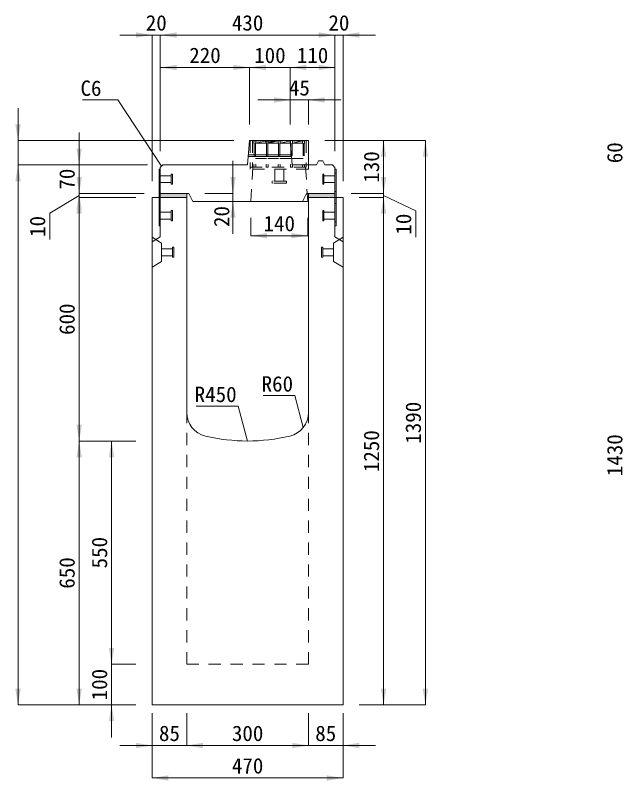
# Model space of a CAD drawing. Units: millimetres at full size, sheet at 1:40. Extents: x -1934 to 44546, y -100881 to -70395.
# Drawn here: x 16826 to 18322, y -98147 to -96262 of the extents above; entities that cross this region are included whole.
import ezdxf
from ezdxf.enums import TextEntityAlignment as Align

# ---------------------------------------------------------------- set-up
doc = ezdxf.new("R2010")
doc.units = ezdxf.units.MM
doc.header["$LTSCALE"] = 40
for name, pattern in [('CHAIN_DOUBLE_DASH', [23.5, 12, -1.5, 3.5, -1.5, 3.5, -1.5]), ('USER1', [1.35, 0.75, -0.6]), ('USER2', [1.35, 0.75, -0.6])]:
    doc.linetypes.add(name, pattern=pattern)
for name, color, linetype, lineweight in [('インサート', 92, 'USER2', 9), ('グレーチング', 7, 'USER2', 5), ('プレート', 7, 'USER1', 9), ('モルタル', 7, 'Continuous', 9), ('受枠', 3, 'USER2', 5), ('寸法線', 7, 'Continuous', 9), ('引出線', 4, 'Continuous', 9), ('本体', 2, 'Continuous', 13), ('補助線', 8, 'CHAIN_DOUBLE_DASH', 5)]:
    doc.layers.add(name, color=color, linetype=linetype, lineweight=lineweight)
doc.layers.add('ハッチング_モルタル', color=30, linetype='Continuous')
doc.styles.add('ＭＳ ゴシック', font='')
doc.styles.get('ＭＳ ゴシック').set_extended_font_data('MS Gothic')

# ---------------------------------------------------------------- blocks, each defined once
blk = doc.blocks.new('filled_arrow')
at = {"color": 0, "linetype": 'Continuous', "lineweight": -2}
blk.add_solid([(7.5, 1.25), (0, 0), (7.5, -1.25)], dxfattribs=at)

msp = doc.modelspace()

# ---------------------------------------------------------------- hatches: boundary and pattern name
at = {"layer": 'ハッチング_モルタル'}
for points in [[(17183.15, -96700.41), (17183.15, -96710.41), (17248.15, -96710.41), (17248.15, -96700.41)], [(17548.15, -96700.41), (17548.15, -96710.41), (17613.15, -96710.41), (17613.15, -96700.41)]]:
    msp.add_hatch(color=256, dxfattribs=at).paths.add_polyline_path(points)

# ---------------------------------------------------------------- linework, layer by layer
at = {"layer": 'インサート'}
for p, q in [((17213.15, -96652.91), (17210.15, -96652.91)), ((17210.15, -96652.91), (17210.15, -96677.91)), ((17213.15, -96677.91), (17213.15, -96652.91)), ((17583.15, -96652.91), (17586.15, -96652.91)), ((17583.15, -96677.91), (17583.15, -96652.91)), ((17586.15, -96652.91), (17586.15, -96677.91)), ((17183.15, -96656.91), (17210.15, -96656.91)), ((17183.15, -96656.91), (17183.15, -96673.91)), ((17183.15, -96673.91), (17210.15, -96673.91)), ((17613.15, -96656.91), (17586.15, -96656.91)), ((17613.15, -96673.91), (17586.15, -96673.91)), ((17613.15, -96656.91), (17613.15, -96673.91)), ((17210.15, -96677.91), (17213.15, -96677.91)), ((17586.15, -96677.91), (17583.15, -96677.91)), ((17183.15, -96746.91), (17210.15, -96746.91)), ((17183.15, -96746.91), (17183.15, -96763.91)), ((17213.15, -96742.91), (17210.15, -96742.91)), ((17210.15, -96742.91), (17210.15, -96767.91)), ((17213.15, -96767.91), (17213.15, -96742.91)), ((17583.15, -96742.91), (17586.15, -96742.91)), ((17583.15, -96767.91), (17583.15, -96742.91)), ((17586.15, -96742.91), (17586.15, -96767.91)), ((17613.15, -96746.91), (17586.15, -96746.91)), ((17613.15, -96746.91), (17613.15, -96763.91)), ((17183.15, -96763.91), (17210.15, -96763.91)), ((17210.15, -96767.91), (17213.15, -96767.91)), ((17586.15, -96767.91), (17583.15, -96767.91)), ((17613.15, -96763.91), (17586.15, -96763.91))]:
    msp.add_line(p, q, dxfattribs=at)
at = {"layer": 'インサート', "linetype": 'Continuous', "lineweight": 5}
for p, q in [((17186.15, -96853.91), (17186.15, -96836.91)), ((17213.15, -96836.91), (17186.15, -96836.91)), ((17213.15, -96857.91), (17213.15, -96832.91)), ((17216.15, -96832.91), (17213.15, -96832.91)), ((17216.15, -96857.91), (17216.15, -96832.91)), ((17580.15, -96832.91), (17580.15, -96857.91)), ((17580.15, -96832.91), (17583.15, -96832.91)), ((17583.15, -96832.91), (17583.15, -96857.91)), ((17583.15, -96836.91), (17610.15, -96836.91)), ((17610.15, -96836.91), (17610.15, -96853.91)), ((17213.15, -96853.91), (17186.15, -96853.91)), ((17216.15, -96857.91), (17213.15, -96857.91)), ((17580.15, -96857.91), (17583.15, -96857.91)), ((17583.15, -96853.91), (17610.15, -96853.91))]:
    msp.add_line(p, q, dxfattribs=at)
at = {"layer": 'グレーチング'}
for p, q in [((17538.65, -96570.91), (17413.65, -96570.91)), ((17413.65, -96570.91), (17413.65, -96576.91)), ((17413.65, -96576.91), (17414.65, -96577.91)), ((17414.65, -96577.91), (17414.65, -96628.91)), ((17418.65, -96576.91), (17417.65, -96577.91)), ((17417.65, -96577.91), (17417.65, -96628.91)), ((17418.65, -96570.91), (17418.65, -96576.91)), ((17418.65, -96576.91), (17443.65, -96570.91)), ((17418.65, -96576.91), (17443.65, -96576.91)), ((17443.65, -96570.91), (17443.65, -96576.91)), ((17443.65, -96576.91), (17444.65, -96577.91)), ((17444.65, -96577.91), (17444.65, -96628.91)), ((17448.65, -96576.91), (17447.65, -96577.91)), ((17447.65, -96577.91), (17447.65, -96628.91)), ((17448.65, -96570.91), (17448.65, -96576.91)), ((17448.65, -96576.91), (17473.65, -96570.91)), ((17448.65, -96576.91), (17473.65, -96576.91)), ((17473.65, -96570.91), (17473.65, -96576.91)), ((17473.65, -96576.91), (17474.65, -96577.91)), ((17474.65, -96577.91), (17474.65, -96628.91)), ((17478.65, -96576.91), (17477.65, -96577.91)), ((17477.65, -96577.91), (17477.65, -96628.91)), ((17478.65, -96570.91), (17478.65, -96576.91)), ((17478.65, -96576.91), (17503.65, -96570.91)), ((17478.65, -96576.91), (17503.65, -96576.91)), ((17503.65, -96570.91), (17503.65, -96576.91)), ((17503.65, -96576.91), (17504.65, -96577.91)), ((17504.65, -96577.91), (17504.65, -96628.91)), ((17508.65, -96576.91), (17507.65, -96577.91)), ((17507.65, -96577.91), (17507.65, -96628.91)), ((17508.65, -96570.91), (17508.65, -96576.91)), ((17508.65, -96576.91), (17533.65, -96570.91)), ((17508.65, -96576.91), (17533.65, -96576.91)), ((17533.65, -96570.91), (17533.65, -96576.91)), ((17533.65, -96576.91), (17534.65, -96577.91)), ((17534.65, -96577.91), (17534.65, -96628.91)), ((17538.65, -96576.91), (17537.65, -96577.91)), ((17537.65, -96577.91), (17537.65, -96628.91)), ((17538.65, -96570.91), (17538.65, -96576.91)), ((17417.65, -96614.91), (17444.65, -96614.91)), ((17447.65, -96614.91), (17474.65, -96614.91)), ((17477.65, -96614.91), (17504.65, -96614.91)), ((17507.65, -96614.91), (17534.65, -96614.91)), ((17413.65, -96629.91), (17414.65, -96628.91)), ((17413.65, -96635.91), (17413.65, -96629.91)), ((17413.65, -96635.91), (17418.65, -96635.91)), ((17418.65, -96629.91), (17417.65, -96628.91)), ((17418.65, -96635.91), (17418.65, -96629.91)), ((17443.65, -96629.91), (17444.65, -96628.91)), ((17443.65, -96635.91), (17443.65, -96629.91)), ((17443.65, -96635.91), (17448.65, -96635.91)), ((17448.65, -96629.91), (17447.65, -96628.91)), ((17448.65, -96635.91), (17448.65, -96629.91)), ((17473.65, -96629.91), (17474.65, -96628.91)), ((17473.65, -96635.91), (17473.65, -96629.91)), ((17473.65, -96635.91), (17478.65, -96635.91)), ((17478.65, -96629.91), (17477.65, -96628.91)), ((17478.65, -96635.91), (17478.65, -96629.91)), ((17503.65, -96629.91), (17504.65, -96628.91)), ((17503.65, -96635.91), (17503.65, -96629.91)), ((17503.65, -96635.91), (17508.65, -96635.91)), ((17508.65, -96629.91), (17507.65, -96628.91)), ((17508.65, -96635.91), (17508.65, -96629.91)), ((17533.65, -96629.91), (17534.65, -96628.91)), ((17533.65, -96635.91), (17533.65, -96629.91)), ((17533.65, -96635.91), (17538.65, -96635.91)), ((17538.65, -96629.91), (17537.65, -96628.91)), ((17538.65, -96635.91), (17538.65, -96629.91))]:
    msp.add_line(p, q, dxfattribs=at)
at = {"layer": 'プレート'}
for p, q in [((17183.15, -96650.41), (17179.95, -96650.41)), ((17616.35, -96650.41), (17613.15, -96650.41)), ((17183.15, -96695.41), (17179.95, -96695.41)), ((17616.35, -96695.41), (17613.15, -96695.41)), ((17183.15, -96725.41), (17179.95, -96725.41)), ((17616.35, -96725.41), (17613.15, -96725.41)), ((17183.15, -96770.41), (17179.95, -96770.41)), ((17616.35, -96770.41), (17613.15, -96770.41))]:
    msp.add_line(p, q, dxfattribs=at)
at = {"layer": 'プレート', "linetype": 'Continuous'}
for points in [[(17179.95, -96780.41), (17179.95, -96640.41), (17183.15, -96640.41), (17183.15, -96780.41)], [(17613.15, -96780.41), (17613.15, -96640.41), (17616.35, -96640.41), (17616.35, -96780.41)]]:
    msp.add_lwpolyline(points, close=True, dxfattribs=at)
at = {"layer": 'モルタル', "lineweight": 13}
msp.add_lwpolyline([(17183.15, -96700.41), (17248.15, -96700.41), (17248.15, -96710.41), (17183.15, -96710.41)], close=True, dxfattribs=at)
at = {"layer": 'モルタル'}
msp.add_lwpolyline([(17548.15, -96700.41), (17613.15, -96700.41), (17613.15, -96710.41), (17548.15, -96710.41)], close=True, dxfattribs=at)
at = {"layer": '受枠', "linetype": 'Continuous'}
for q in [(17404.15, -96570.41), (17548.15, -96630.41)]:
    msp.add_line((17548.15, -96570.41), q, dxfattribs=at)
at = {"layer": '受枠'}
for p, q in [((17404.15, -96570.41), (17404.15, -96640.41)), ((17410.15, -96570.41), (17410.15, -96635.91)), ((17542.15, -96570.41), (17542.15, -96635.91)), ((17404.15, -96635.91), (17548.15, -96635.91)), ((17548.15, -96630.41), (17548.15, -96640.41)), ((17548.15, -96640.41), (17404.15, -96640.41)), ((17464.82, -96670.08), (17464.82, -96640.41)), ((17487.48, -96670.08), (17487.48, -96640.41)), ((17458.28, -96671.14), (17458.28, -96674.34)), ((17492.95, -96670.08), (17459.35, -96670.08)), ((17494.02, -96671.14), (17494.02, -96674.34)), ((17492.95, -96675.41), (17459.35, -96675.41))]:
    msp.add_line(p, q, dxfattribs=at)
for centre, start, end in [((17459.35, -96671.14), 90, 180), ((17459.35, -96674.34), 180, 270), ((17492.95, -96671.14), 0, 90), ((17492.95, -96674.34), 270, 0)]:
    msp.add_arc(centre, 1.07, start, end, dxfattribs=at)
at = {"layer": '寸法線'}
for p, q in [((17263.15, -96310.41), (17083.15, -96310.41)), ((17163.15, -96670.41), (17163.15, -96310.41)), ((17183.15, -96310.41), (17613.15, -96310.41)), ((17183.15, -96596.41), (17183.15, -96310.41)), ((17183.15, -96596.41), (17183.15, -96310.41)), ((17533.15, -96310.41), (17713.15, -96310.41)), ((17613.15, -96596.41), (17613.15, -96310.41)), ((17613.15, -96596.41), (17613.15, -96310.41)), ((17633.15, -96670.41), (17633.15, -96310.41)), ((17183.15, -96390.41), (17403.15, -96390.41)), ((17183.15, -96596.41), (17183.15, -96390.41)), ((17403.15, -96530.41), (17403.15, -96390.41)), ((17583.15, -96390.41), (17403.15, -96390.41)), ((17403.15, -96530.41), (17403.15, -96390.41)), ((17503.15, -96390.41), (17613.15, -96390.41)), ((17503.15, -96530.41), (17503.15, -96390.41)), ((17613.15, -96596.41), (17613.15, -96390.41)), ((17628.15, -96470.41), (17423.15, -96470.41)), ((17503.15, -96530.41), (17503.15, -96470.41)), ((17548.15, -96530.41), (17548.15, -96470.41)), ((16832.55, -96490.41), (16832.55, -96710.41)), ((17503.15, -96530.41), (17503.15, -96500.41)), ((16983.15, -96780.41), (16983.15, -96550.41)), ((17364.15, -96570.41), (16832.55, -96570.41)), ((17588.15, -96570.41), (17836.13, -96570.41)), ((17588.15, -96570.41), (17733.15, -96570.41)), ((17733.15, -96700.41), (17733.15, -96570.41)), ((17836.13, -97960.41), (17836.13, -96570.41)), ((16832.55, -97960.41), (16832.55, -96630.41)), ((17151.15, -96630.41), (16832.55, -96630.41)), ((17149.15, -96630.41), (16832.55, -96630.41)), ((16983.15, -96620.41), (16983.15, -96790.41)), ((17149.15, -96630.41), (16983.15, -96630.41)), ((17362.12, -96620.41), (17362.12, -96800.41)), ((17733.15, -96620.41), (17733.15, -96790.41)), ((16983.15, -96705.41), (16910.54, -96749.45)), ((17143.15, -96700.41), (16983.15, -96700.41)), ((17143.15, -96700.41), (16983.15, -96700.41)), ((16983.15, -97310.41), (16983.15, -96710.41)), ((17123.15, -96710.41), (16983.15, -96710.41)), ((17123.15, -96710.41), (16983.15, -96710.41)), ((17293.15, -96700.41), (17362.12, -96700.41)), ((17653.15, -96700.41), (17733.15, -96700.41)), ((17653.15, -96700.41), (17733.15, -96700.41)), ((17673.15, -96710.41), (17733.15, -96710.41)), ((17673.15, -96710.41), (17733.15, -96710.41)), ((17733.15, -96705.41), (17812.18, -96743.84)), ((17733.15, -97960.41), (17733.15, -96710.41)), ((17303.15, -96720.41), (17362.12, -96720.41)), ((16910.54, -96749.45), (16910.54, -96814.32)), ((17812.18, -96743.84), (17812.18, -96808.71)), ((17406.15, -96760.41), (17406.15, -96804.64)), ((17546.15, -96760.41), (17546.15, -96804.64)), ((17406.15, -96804.64), (17546.15, -96804.64)), ((17123.15, -97310.41), (16983.15, -97310.41)), ((16983.15, -97960.41), (16983.15, -97310.41)), ((17123.15, -97310.41), (16983.15, -97310.41)), ((17063.15, -97860.41), (17063.15, -97310.41)), ((17123.15, -97310.41), (17063.15, -97310.41)), ((17063.15, -98040.41), (17063.15, -97780.41)), ((17123.15, -97860.41), (17063.15, -97860.41)), ((17123.15, -97860.41), (17063.15, -97860.41)), ((17123.15, -97960.41), (16832.55, -97960.41)), ((17123.15, -97960.41), (16983.15, -97960.41)), ((17123.15, -97960.41), (17063.15, -97960.41)), ((17673.15, -97960.41), (17836.13, -97960.41)), ((17673.15, -97960.41), (17733.15, -97960.41)), ((17163.15, -97980.41), (17163.15, -98060.41)), ((17163.15, -97980.41), (17163.15, -98140.41)), ((17248.15, -97980.41), (17248.15, -98060.41)), ((17248.15, -97980.41), (17248.15, -98060.41)), ((17548.15, -97980.41), (17548.15, -98060.41)), ((17548.15, -97980.41), (17548.15, -98060.41)), ((17633.15, -97980.41), (17633.15, -98060.41)), ((17633.15, -97980.41), (17633.15, -98140.41)), ((17083.15, -98060.41), (17328.15, -98060.41)), ((17248.15, -98060.41), (17548.15, -98060.41)), ((17468.15, -98060.41), (17713.15, -98060.41)), ((17163.15, -98140.41), (17633.15, -98140.41))]:
    msp.add_line(p, q, dxfattribs=at)
at = {"layer": '引出線'}
for points in [[(17186.15, -96633.41), (17078.15, -96470.41), (16991.05, -96470.41)], [(17535.22, -97277.1), (17514.21, -97198.68), (17436.7, -97198.68)], [(17398.15, -97310.41), (17375.13, -97224.49), (17271.63, -97224.49)]]:
    msp.add_lwpolyline(points, dxfattribs=at)
at = {"layer": '本体'}
for p, q in [((17398.15, -96630.41), (17403.15, -96570.41)), ((17403.15, -96570.41), (17440.15, -96570.41)), ((17440.15, -96570.41), (17443.15, -96573.41)), ((17443.15, -96573.41), (17463.15, -96573.41)), ((17463.15, -96573.41), (17466.15, -96570.41)), ((17466.15, -96570.41), (17503.15, -96570.41)), ((17503.15, -96570.41), (17508.15, -96630.41)), ((17506.4, -96609.41), (17399.9, -96609.41)), ((17506.07, -96605.41), (17400.23, -96605.41)), ((17183.15, -96636.41), (17189.15, -96630.41)), ((17183.15, -96636.41), (17183.15, -96700.41)), ((17189.15, -96630.41), (17398.15, -96630.41)), ((17508.15, -96630.41), (17568.15, -96630.41)), ((17568.15, -96630.41), (17573.15, -96620.41)), ((17573.15, -96620.41), (17583.15, -96620.41)), ((17583.15, -96620.41), (17588.15, -96630.41)), ((17588.15, -96630.41), (17607.15, -96630.41)), ((17607.15, -96630.41), (17613.15, -96636.41)), ((17613.15, -96636.41), (17613.15, -96700.41)), ((17183.15, -96700.41), (17253.15, -96700.41)), ((17253.15, -96700.41), (17263.15, -96720.41)), ((17543.15, -96700.41), (17533.15, -96720.41)), ((17543.15, -96700.41), (17613.15, -96700.41)), ((17263.15, -96720.41), (17533.15, -96720.41))]:
    msp.add_line(p, q, dxfattribs=at)
at = {"layer": '本体', "linetype": 'USER2', "lineweight": 9}
for p, q in [((17411.15, -96635.91), (17406.15, -96720.41)), ((17541.15, -96635.91), (17544.97, -96700.41))]:
    msp.add_line(p, q, dxfattribs=at)
at = {"layer": '本体', "lineweight": 20}
for p, q in [((17163.15, -97960.41), (17163.15, -96710.41)), ((17163.15, -96710.41), (17248.15, -96710.41)), ((17183.15, -96710.41), (17248.15, -96710.41)), ((17183.15, -96710.41), (17183.15, -96807.41)), ((17248.15, -97239.89), (17248.15, -96710.41)), ((17548.15, -97239.89), (17548.15, -96710.41)), ((17548.15, -96710.41), (17633.15, -96710.41)), ((17613.15, -96710.41), (17613.15, -96807.41)), ((17633.15, -97960.41), (17633.15, -96710.41)), ((17163.15, -96819.92), (17183.15, -96807.41)), ((17163.15, -96808.41), (17186.15, -96822.91)), ((17186.15, -96867.91), (17186.15, -96822.91)), ((17610.15, -96822.91), (17633.15, -96808.41)), ((17610.15, -96867.91), (17610.15, -96822.91)), ((17633.15, -96819.92), (17613.15, -96807.41)), ((17186.15, -96867.91), (17163.15, -96882.41)), ((17633.15, -96882.41), (17610.15, -96867.91)), ((17163.15, -97960.41), (17633.15, -97960.41))]:
    msp.add_line(p, q, dxfattribs=at)
at = {"layer": '本体', "linetype": 'USER2', "lineweight": 20}
for p, q in [((17248.15, -97860.41), (17248.15, -97239.89)), ((17548.15, -97860.41), (17548.15, -97239.89))]:
    msp.add_line(p, q, dxfattribs=at)
at = {"layer": '本体', "linetype": 'USER1', "lineweight": 20}
msp.add_line((17248.15, -97860.41), (17548.15, -97860.41), dxfattribs=at)
at = {"layer": '本体', "lineweight": 20}
for centre, radius, start, end in [((17308.15, -97239.89), 60, 180, 256.65766), ((17488.15, -97239.89), 60, 283.34239, 0), ((17398.15, -96860.41), 450, 256.65766, 283.34239)]:
    msp.add_arc(centre, radius, start, end, dxfattribs=at)
at = {"layer": '補助線'}
for p in [(17544.97, -96700.41), (17533.15, -96720.41)]:
    msp.add_line(p, (17546.15, -96720.41), dxfattribs=at)

# ---------------------------------------------------------------- block references
at = {"layer": '寸法線', "xscale": 5.33, "yscale": 5.33}
for p, rotation in [((17163.15, -96310.41), 180), ((17613.15, -96310.41), 180), ((17613.15, -96310.41), 180), ((17403.15, -96390.41), 180), ((17613.15, -96390.41), 180), ((17503.15, -96470.41), 180), ((16832.55, -96570.41), 90), ((17733.15, -96570.41), 270), ((17836.13, -96570.41), 270), ((16983.15, -96630.41), 90), ((16832.55, -96630.41), 270), ((16832.55, -96630.41), 270), ((16983.15, -96700.41), 90), ((17362.12, -96700.41), 90), ((17733.15, -96700.41), 90), ((17733.15, -96700.41), 90), ((16983.15, -96700.41), 270), ((16983.15, -96710.41), 270), ((16983.15, -96710.41), 270), ((17733.15, -96710.41), 270), ((17733.15, -96710.41), 270), ((17362.12, -96720.41), 270), ((17546.15, -96804.64), 180), ((16983.15, -97310.41), 90), ((16983.15, -97310.41), 270), ((17063.15, -97310.41), 270), ((17063.15, -97860.41), 90), ((17063.15, -97860.41), 90), ((16832.55, -97960.41), 90), ((16983.15, -97960.41), 90), ((17733.15, -97960.41), 90), ((17836.13, -97960.41), 90), ((17063.15, -97960.41), 270), ((17163.15, -98060.41), 180), ((17548.15, -98060.41), 180), ((17548.15, -98060.41), 180), ((17633.15, -98140.41), 180)]:
    msp.add_blockref('filled_arrow', p, dxfattribs=dict(at, rotation=rotation))
for p in [(17183.15, -96310.41), (17183.15, -96310.41), (17633.15, -96310.41), (17183.15, -96390.41), (17403.15, -96390.41), (17503.15, -96390.41), (17503.15, -96390.41), (17548.15, -96470.41), (17406.15, -96804.64), (17248.15, -98060.41), (17248.15, -98060.41), (17633.15, -98060.41), (17163.15, -98140.41)]:
    msp.add_blockref('filled_arrow', p, dxfattribs=at)
at = {"layer": '引出線', "xscale": 0.133, "yscale": 0.133}
for p, rotation in [((17186.15, -96633.41), 123.5), ((17535.22, -97277.1), 105), ((17398.15, -97310.41), 105)]:
    msp.add_blockref('filled_arrow', p, dxfattribs=dict(at, rotation=rotation))

# ---------------------------------------------------------------- texts
at = {"layer": '寸法線', "style": 'ＭＳ ゴシック'}
for s, p in [('20', (17173.15, -96280.41)), ('430', (17398.15, -96280.41)), ('20', (17623.15, -96280.41)), ('220', (17293.15, -96360.41)), ('100', (17453.15, -96360.41)), ('110', (17558.15, -96360.41)), ('45', (17525.65, -96440.41)), ('140', (17476.15, -96774.64)), ('85', (17205.65, -98030.41)), ('300', (17398.15, -98030.41)), ('85', (17590.65, -98030.41)), ('470', (17398.15, -98110.41))]:
    msp.add_text(s, height=37.98, dxfattribs=at).set_placement(p, align=Align.MIDDLE_CENTER)
for s, p in [('60', (18302.55, -96600.41)), ('130', (17703.15, -96635.41)), ('70', (16953.15, -96665.41)), ('20', (17334.12, -96757.42)), ('10', (16880.54, -96781.88)), ('10', (17782.18, -96776.27)), ('600', (16953.15, -97010.41)), ('1390', (17806.13, -97265.41)), ('1250', (17703.15, -97335.41)), ('1430', (18302.55, -97345.41)), ('550', (17033.15, -97585.41)), ('650', (16953.15, -97635.41)), ('100', (17033.15, -97910.41))]:
    msp.add_text(s, height=37.98, rotation=90, dxfattribs=at).set_placement(p, align=Align.MIDDLE_CENTER)
at = {"layer": '引出線', "style": 'ＭＳ ゴシック'}
for s, p in [('C6', (17038.15, -96422.41)), ('R60', (17510.21, -97150.68)), ('R450', (17371.13, -97176.49))]:
    msp.add_text(s, height=37.98, dxfattribs=at).set_placement(p, align=Align.TOP_RIGHT)

doc.saveas('drawing.dxf')
